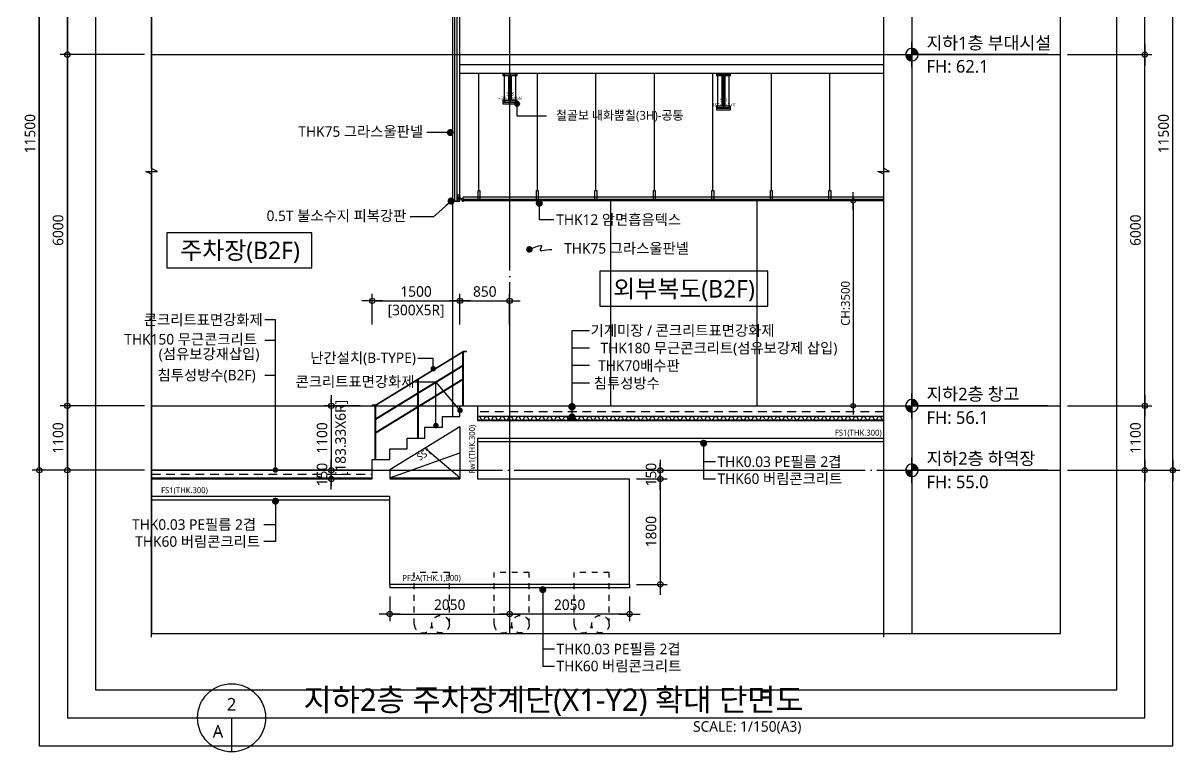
# Model space of a CAD drawing. Header units: millimetres. Extents: x 13515 to 183937, y -33900 to -660.
# Drawn here: x 14199 to 33975, y -33522 to -21072 of the extents above; entities that cross this region are included whole.
import ezdxf
from ezdxf.enums import TextEntityAlignment as Align

# ---------------------------------------------------------------- set-up
doc = ezdxf.new("R2010")
doc.units = ezdxf.units.MM
doc.header["$LTSCALE"] = 100
doc.header["$MEASUREMENT"] = 0
doc.header["$PDSIZE"] = -10
for name, pattern in [('CEN', [62, 60, -1, 0, -1]), ('HID', [2.5, 1.5, -1]), ('HIDDEN', [2, 1, -1])]:
    doc.linetypes.add(name, pattern=pattern)
doc.layers.get('0').update_dxf_attribs({"linetype": 'CONTINUOUS'})
doc.layers.get('Defpoints').update_dxf_attribs({"color": 171, "linetype": 'CONTINUOUS'})
for name, color, linetype in [('CEN', 1, 'CEN'), ('CON', 2, 'CONTINUOUS'), ('ELE-6', 8, 'CONTINUOUS'), ('ELE9', 9, 'CONTINUOUS'), ('FIN', 8, 'CONTINUOUS'), ('FIN(내화피복)', 8, 'CONTINUOUS'), ('FIN(패널-T75 글라스울)', 6, 'CONTINUOUS'), ('FIN-2', 9, 'CONTINUOUS'), ('HAN', 9, 'CONTINUOUS'), ('HAT', 8, 'CONTINUOUS'), ('HAT-252', 252, 'CONTINUOUS'), ('INS', 251, 'BATTING'), ('LED', 7, 'CONTINUOUS'), ('NDIM', 7, 'CONTINUOUS'), ('stl', 3, 'CONTINUOUS'), ('SYM', 7, 'CONTINUOUS'), ('TEXT', 3, 'CONTINUOUS'), ('TEXT(AXIS)', 2, 'CONTINUOUS'), ('TEXT(MIN)', 7, 'CONTINUOUS'), ('TEXT(노트)', 7, 'CONTINUOUS'), ('TEXT(실명)', 3, 'CONTINUOUS'), ('wire-meshes', 1, 'CONTINUOUS'), ('방수', 8, 'HIDDEN'), ('배수판', 5, 'CONTINUOUS'), ('스틸', 8, 'CONTINUOUS')]:
    doc.layers.add(name, color=color, linetype=linetype)
doc.layers.add('NUMBER', color=171, linetype='CONTINUOUS', plot=False)
doc.styles.add('CGS', font='cgse', dxfattribs={"bigfont": 'cgs'})
doc.styles.add('TE', font='malgun_0.ttf')
doc.styles.add('나눔바른고딕', font='NanumBarunGothic.ttf')
doc.linetypes.add('BATTING', pattern='A,0.0001,-0.1,[134,ltypeshp.shx,S=0.1,R=0,X=-0.1,Y=0],-0.2,[134,ltypeshp.shx,S=0.1,R=180,X=0.1,Y=0],-0.1', length=0.4001)
doc.dimstyles.new('NDIM 1200', dxfattribs={"dimscale": 75, "dimtxt": 3, "dimasz": 1, "dimexe": 2, "dimexo": 2, "dimgap": 1, "dimtad": 1, "dimdec": 0, "dimdsep": 46, "dimtxsty": 'CGS', "dimblk": 'DOT0', "dimcen": 1, "dimdle": 8, "dimclrd": 256, "dimclre": 256, "dimclrt": 256, "dimadec": 0, "dimazin": 0, "dimtfac": 1, "dimtdec": 0, "dimtix": 1, "dimtmove": 2, "dimatfit": 3, "dimldrblk": 'DOT0', "dimfxl": 1, "dimtolj": 1, "dimtzin": 0, "dimlwd": -1, "dimlwe": -1, "dimarcsym": 0})

# ---------------------------------------------------------------- blocks, each defined once
blk = doc.blocks.new('DOT0')
blk.add_line((-3, 0), (3, 0))
at = {"color": 6}
blk.add_circle((0, 0), 0.75, dxfattribs=at)
blk = doc.blocks.new('*D291')
at = {"layer": 'Defpoints', "color": 0, "ltscale": 0.4, "transparency": 16777216}
for p in [(21667, -25816), (20167, -26341), (21667, -26341)]:
    blk.add_point(p, dxfattribs=at)
at = {"layer": 'NDIM', "ltscale": 0.4, "transparency": 16777216}
for p, q in [((20167, -26221), (20167, -25696)), ((21667, -26221), (21667, -25696)), ((20227, -25816), (21607, -25816))]:
    blk.add_line(p, q, dxfattribs=at)
at = {"layer": 'NDIM', "ltscale": 0.4, "transparency": 16777216, "xscale": 60, "yscale": 60, "zscale": 60, "rotation": 180}
blk.add_blockref('DOT0', (20167, -25816), dxfattribs=at)
at = {"layer": 'NDIM', "ltscale": 0.4, "transparency": 16777216, "xscale": 60, "yscale": 60, "zscale": 60}
blk.add_blockref('DOT0', (21667, -25816), dxfattribs=at)
at = {"layer": 'NDIM', "ltscale": 0.4, "transparency": 16777216, "char_height": 180, "attachment_point": 5, "style": '나눔바른고딕'}
for s, insert in [('\\A1;1500', (20917, -25658)), ('\\A1;[300X5R]', (20917, -25993))]:
    blk.add_mtext(s, dxfattribs=dict(at, insert=insert))
blk = doc.blocks.new('*D292')
at = {"layer": 'Defpoints', "color": 0, "ltscale": 0.4, "transparency": 16777216}
for p in [(22517, -25816), (21667, -26341), (22517, -26341)]:
    blk.add_point(p, dxfattribs=at)
at = {"layer": 'NDIM', "ltscale": 0.4, "transparency": 16777216}
for p, q in [((21667, -26221), (21667, -25696)), ((22517, -26221), (22517, -25696)), ((21727, -25816), (22457, -25816))]:
    blk.add_line(p, q, dxfattribs=at)
at = {"layer": 'NDIM', "ltscale": 0.4, "transparency": 16777216, "xscale": 60, "yscale": 60, "zscale": 60, "rotation": 180}
blk.add_blockref('DOT0', (21667, -25816), dxfattribs=at)
at = {"layer": 'NDIM', "ltscale": 0.4, "transparency": 16777216, "xscale": 60, "yscale": 60, "zscale": 60}
blk.add_blockref('DOT0', (22517, -25816), dxfattribs=at)
at = {"layer": 'NDIM', "ltscale": 0.4, "transparency": 16777216, "insert": (22092, -25658), "char_height": 180, "attachment_point": 5, "style": '나눔바른고딕'}
blk.add_mtext('\\A1;850', dxfattribs=at)
blk = doc.blocks.new('*D288')
at = {"layer": 'Defpoints', "color": 0, "ltscale": 0.4, "transparency": 16777216}
for p in [(19468, -28710), (20084, -28710), (20084, -28860)]:
    blk.add_point(p, dxfattribs=at)
at = {"layer": 'NDIM', "ltscale": 0.4, "transparency": 16777216}
for p, q in [((19468, -28650), (19468, -28590)), ((19964, -28710), (19348, -28710)), ((19964, -28860), (19348, -28860)), ((19468, -28860), (19468, -28710)), ((19468, -28920), (19468, -28980))]:
    blk.add_line(p, q, dxfattribs=at)
at = {"layer": 'NDIM', "ltscale": 0.4, "transparency": 16777216, "xscale": 60, "yscale": 60, "zscale": 60}
for p, rotation in [((19468, -28710), 270), ((19468, -28860), 90)]:
    blk.add_blockref('DOT0', p, dxfattribs=dict(at, rotation=rotation))
at = {"layer": 'NDIM', "ltscale": 0.4, "transparency": 16777216, "insert": (19310, -28785), "char_height": 180, "attachment_point": 5, "rotation": 90, "style": '나눔바른고딕'}
blk.add_mtext('\\A1;150', dxfattribs=at)
blk = doc.blocks.new('*D289')
at = {"layer": 'Defpoints', "color": 0, "ltscale": 0.4, "transparency": 16777216}
for p in [(20084, -27610), (19468, -28710), (20084, -28710)]:
    blk.add_point(p, dxfattribs=at)
at = {"layer": 'NDIM', "ltscale": 0.4, "transparency": 16777216}
for p, q in [((19964, -27610), (19348, -27610)), ((19468, -27550), (19468, -27490)), ((19468, -27610), (19468, -28710)), ((19964, -28710), (19348, -28710)), ((19468, -28770), (19468, -28830))]:
    blk.add_line(p, q, dxfattribs=at)
at = {"layer": 'NDIM', "ltscale": 0.4, "transparency": 16777216, "xscale": 60, "yscale": 60, "zscale": 60}
for p, rotation in [((19468, -27610), 270), ((19468, -28710), 90)]:
    blk.add_blockref('DOT0', p, dxfattribs=dict(at, rotation=rotation))
at = {"layer": 'NDIM', "ltscale": 0.4, "transparency": 16777216, "char_height": 180, "attachment_point": 5, "rotation": 90, "style": '나눔바른고딕'}
for s, insert in [('\\A1;[183.33X6R]', (19645, -28160)), ('\\A1;1100', (19310, -28160))]:
    blk.add_mtext(s, dxfattribs=dict(at, insert=insert))
blk = doc.blocks.new('A$C19853FC8')
at = {"layer": 'SYM'}
for p, q in [((1800, 0), (1800, 3600)), ((3600, 1800), (0, 1800))]:
    blk.add_line(p, q, dxfattribs=at)
blk.add_circle((1800, 1800), 900, dxfattribs=at)
for points in [[(900, 1800), (1800, 2700), (914, 1959), (1643, 2686)], [(914, 1959), (1643, 2686), (954, 2112), (1492, 2646)], [(954, 2112), (1492, 2646), (1025, 2260), (1346, 2576)], [(1025, 2260), (1346, 2576), (1109, 2378), (1222, 2491)], [(1800, 900), (2700, 1800), (1959, 914), (2686, 1643)], [(1959, 914), (2686, 1643), (2112, 954), (2646, 1492)], [(2112, 954), (2646, 1492), (2260, 1025), (2576, 1346)], [(2260, 1025), (2576, 1346), (2378, 1109), (2491, 1222)]]:
    blk.add_solid(points, dxfattribs=at)
at = {"layer": 'SYM', "linetype": 'Continuous'}
for points in [[(1800, 2700), (1800, 1800), (900, 1800)], [(2700, 1800), (1800, 900), (1800, 1800)]]:
    blk.add_solid(points, dxfattribs=at)
blk = doc.blocks.new('*D290')
at = {"layer": 'Defpoints', "color": 0, "ltscale": 0.4, "transparency": 16777216}
for p in [(14955, -27610), (16395, -27610), (16395, -28710)]:
    blk.add_point(p, dxfattribs=at)
at = {"layer": 'NDIM', "ltscale": 0.4, "transparency": 16777216}
for p, q in [((16275, -27610), (14835, -27610)), ((14955, -28650), (14955, -27670)), ((16275, -28710), (14835, -28710))]:
    blk.add_line(p, q, dxfattribs=at)
at = {"layer": 'NDIM', "ltscale": 0.4, "transparency": 16777216, "xscale": 60, "yscale": 60, "zscale": 60}
for p, rotation in [((14955, -27610), 90), ((14955, -28710), 270)]:
    blk.add_blockref('DOT0', p, dxfattribs=dict(at, rotation=rotation))
at = {"layer": 'NDIM', "ltscale": 0.4, "transparency": 16777216, "insert": (14797, -28160), "char_height": 180, "attachment_point": 5, "rotation": 90, "style": '나눔바른고딕'}
blk.add_mtext('\\A1;1100', dxfattribs=at)
blk = doc.blocks.new('*D284')
at = {"layer": 'Defpoints', "color": 0, "ltscale": 0.4, "transparency": 16777216}
for p in [(20467, -30749), (22517, -30749), (22517, -31167)]:
    blk.add_point(p, dxfattribs=at)
at = {"layer": 'NDIM', "ltscale": 0.4, "transparency": 16777216}
for p, q in [((20467, -30869), (20467, -31287)), ((22517, -30869), (22517, -31287)), ((20527, -31167), (22457, -31167))]:
    blk.add_line(p, q, dxfattribs=at)
at = {"layer": 'NDIM', "ltscale": 0.4, "transparency": 16777216, "xscale": 60, "yscale": 60, "zscale": 60, "rotation": 180}
blk.add_blockref('DOT0', (20467, -31167), dxfattribs=at)
at = {"layer": 'NDIM', "ltscale": 0.4, "transparency": 16777216, "xscale": 60, "yscale": 60, "zscale": 60}
blk.add_blockref('DOT0', (22517, -31167), dxfattribs=at)
at = {"layer": 'NDIM', "ltscale": 0.4, "transparency": 16777216, "insert": (21492, -31009), "char_height": 180, "attachment_point": 5, "style": '나눔바른고딕'}
blk.add_mtext('\\A1;2050', dxfattribs=at)
blk = doc.blocks.new('*D285')
at = {"layer": 'Defpoints', "color": 0, "ltscale": 0.4, "transparency": 16777216}
for p in [(22517, -30749), (24567, -30749), (22517, -31167)]:
    blk.add_point(p, dxfattribs=at)
at = {"layer": 'NDIM', "ltscale": 0.4, "transparency": 16777216}
for p, q in [((22517, -30869), (22517, -31287)), ((24567, -30869), (24567, -31287)), ((24507, -31167), (22577, -31167))]:
    blk.add_line(p, q, dxfattribs=at)
at = {"layer": 'NDIM', "ltscale": 0.4, "transparency": 16777216, "xscale": 60, "yscale": 60, "zscale": 60, "rotation": 180}
blk.add_blockref('DOT0', (22517, -31167), dxfattribs=at)
at = {"layer": 'NDIM', "ltscale": 0.4, "transparency": 16777216, "xscale": 60, "yscale": 60, "zscale": 60}
blk.add_blockref('DOT0', (24567, -31167), dxfattribs=at)
at = {"layer": 'NDIM', "ltscale": 0.4, "transparency": 16777216, "insert": (23542, -31009), "char_height": 180, "attachment_point": 5, "style": '나눔바른고딕'}
blk.add_mtext('\\A1;2050', dxfattribs=at)
blk = doc.blocks.new('*D286')
at = {"layer": 'Defpoints', "color": 0, "ltscale": 0.4, "transparency": 16777216}
for p in [(24567, -28710), (24567, -28860), (25092, -28860)]:
    blk.add_point(p, dxfattribs=at)
at = {"layer": 'NDIM', "ltscale": 0.4, "transparency": 16777216}
for p, q in [((25092, -28650), (25092, -28590)), ((24687, -28710), (25212, -28710)), ((24687, -28860), (25212, -28860)), ((25092, -28710), (25092, -28860)), ((25092, -28920), (25092, -28980))]:
    blk.add_line(p, q, dxfattribs=at)
at = {"layer": 'NDIM', "ltscale": 0.4, "transparency": 16777216, "xscale": 60, "yscale": 60, "zscale": 60}
for p, rotation in [((25092, -28710), 270), ((25092, -28860), 90)]:
    blk.add_blockref('DOT0', p, dxfattribs=dict(at, rotation=rotation))
at = {"layer": 'NDIM', "ltscale": 0.4, "transparency": 16777216, "insert": (24935, -28785), "char_height": 180, "attachment_point": 5, "rotation": 90, "style": '나눔바른고딕'}
blk.add_mtext('\\A1;150', dxfattribs=at)
blk = doc.blocks.new('*D287')
at = {"layer": 'Defpoints', "color": 0, "ltscale": 0.4, "transparency": 16777216}
for p in [(24567, -28860), (24567, -30660), (25092, -30660)]:
    blk.add_point(p, dxfattribs=at)
at = {"layer": 'NDIM', "ltscale": 0.4, "transparency": 16777216}
for p, q in [((24687, -28860), (25212, -28860)), ((25092, -28920), (25092, -30600)), ((24687, -30660), (25212, -30660))]:
    blk.add_line(p, q, dxfattribs=at)
at = {"layer": 'NDIM', "ltscale": 0.4, "transparency": 16777216, "xscale": 60, "yscale": 60, "zscale": 60}
for p, rotation in [((25092, -28860), 90), ((25092, -30660), 270)]:
    blk.add_blockref('DOT0', p, dxfattribs=dict(at, rotation=rotation))
at = {"layer": 'NDIM', "ltscale": 0.4, "transparency": 16777216, "insert": (24935, -29760), "char_height": 180, "attachment_point": 5, "rotation": 90, "style": '나눔바른고딕'}
blk.add_mtext('\\A1;1800', dxfattribs=at)
blk = doc.blocks.new('*U304')
at = {"color": 0, "linetype": 'ByBlock', "ltscale": 0.5}
for p, q in [((-5.5, 283), (-100, 283)), ((-5.5, -283), (-5.5, 283)), ((100, 283), (5.5, 283)), ((5.5, 283), (5.5, -283)), ((-100, -283), (-5.5, -283)), ((5.5, -283), (100, -283))]:
    blk.add_line(p, q, dxfattribs=at)
for points in [[(-100, 283), (-100, 300), (100, 300), (100, 283)], [(100, -283), (100, -300), (-100, -300), (-100, -283)]]:
    blk.add_lwpolyline(points, dxfattribs=at)
at = {"layer": 'Defpoints'}
for p, q in [((-100, 283), (-100, -283)), ((100, -283), (100, 283)), ((-5.5, 0), (5.5, 0))]:
    blk.add_line(p, q, dxfattribs=at)
blk = doc.blocks.new('SB1')
at = {"layer": 'stl'}
blk.add_blockref('*U304', (0, -250), dxfattribs=at)
at = {"layer": 'Defpoints', "style": 'TE'}
for s, width, p in [('SB1', 0.7, (2, -405)), ('H-600x200x11x17', 0.5, (2, -486))]:
    blk.add_text(s, height=60, dxfattribs=dict(at, width=width)).set_placement(p, align=Align.MIDDLE_CENTER)
blk = doc.blocks.new('*U306')
at = {"color": 0, "linetype": 'ByBlock', "ltscale": 0.5}
for p, q in [((-5, 234), (-100, 234)), ((-5, -234), (-5, 234)), ((100, 234), (5, 234)), ((5, 234), (5, -234)), ((-100, -234), (-5, -234)), ((5, -234), (100, -234))]:
    blk.add_line(p, q, dxfattribs=at)
for points in [[(-100, 234), (-100, 250), (100, 250), (100, 234)], [(100, -234), (100, -250), (-100, -250), (-100, -234)]]:
    blk.add_lwpolyline(points, dxfattribs=at)
at = {"layer": 'Defpoints'}
for p, q in [((-100, 234), (-100, -234)), ((100, -234), (100, 234)), ((-5, 0), (5, 0))]:
    blk.add_line(p, q, dxfattribs=at)
blk = doc.blocks.new('SB3 SEC')
at = {"layer": 'stl'}
blk.add_blockref('*U306', (0, -250), dxfattribs=at)
at = {"layer": 'Defpoints', "style": 'TE'}
for s, width, p in [('SG3', 0.7, (2, -348)), ('H-500x200x10x16', 0.5, (2, -428))]:
    blk.add_text(s, height=60, dxfattribs=dict(at, width=width)).set_placement(p, align=Align.MIDDLE_CENTER)
blk = doc.blocks.new('*D320')
at = {"layer": 'Defpoints', "color": 0, "ltscale": 0.4, "transparency": 16777216}
for p in [(14475, -17210), (16395, -17210), (16395, -28710)]:
    blk.add_point(p, dxfattribs=at)
at = {"layer": 'NDIM', "ltscale": 0.4, "transparency": 16777216}
for p, q in [((16275, -17210), (14355, -17210)), ((14475, -28650), (14475, -17270)), ((16275, -28710), (14355, -28710))]:
    blk.add_line(p, q, dxfattribs=at)
at = {"layer": 'NDIM', "ltscale": 0.4, "transparency": 16777216, "xscale": 60, "yscale": 60, "zscale": 60}
for p, rotation in [((14475, -17210), 90), ((14475, -28710), 270)]:
    blk.add_blockref('DOT0', p, dxfattribs=dict(at, rotation=rotation))
at = {"layer": 'NDIM', "ltscale": 0.4, "transparency": 16777216, "insert": (14317, -22960), "char_height": 180, "attachment_point": 5, "rotation": 90, "style": '나눔바른고딕'}
blk.add_mtext('\\A1;11500', dxfattribs=at)
blk = doc.blocks.new('*D321')
at = {"layer": 'Defpoints', "color": 0, "ltscale": 0.4, "transparency": 16777216}
for p in [(14955, -21610), (16395, -21610), (16395, -27610)]:
    blk.add_point(p, dxfattribs=at)
at = {"layer": 'NDIM', "ltscale": 0.4, "transparency": 16777216}
for p, q in [((16275, -21610), (14835, -21610)), ((14955, -27550), (14955, -21670)), ((16275, -27610), (14835, -27610))]:
    blk.add_line(p, q, dxfattribs=at)
at = {"layer": 'NDIM', "ltscale": 0.4, "transparency": 16777216, "xscale": 60, "yscale": 60, "zscale": 60}
for p, rotation in [((14955, -21610), 90), ((14955, -27610), 270)]:
    blk.add_blockref('DOT0', p, dxfattribs=dict(at, rotation=rotation))
at = {"layer": 'NDIM', "ltscale": 0.4, "transparency": 16777216, "insert": (14797, -24610), "char_height": 180, "attachment_point": 5, "rotation": 90, "style": '나눔바른고딕'}
blk.add_mtext('\\A1;6000', dxfattribs=at)
blk = doc.blocks.new('*D322')
at = {"layer": 'Defpoints', "color": 0, "ltscale": 0.4, "transparency": 16777216}
for p in [(14955, -18260), (16395, -18260), (16395, -21610)]:
    blk.add_point(p, dxfattribs=at)
at = {"layer": 'NDIM', "ltscale": 0.4, "transparency": 16777216}
for p, q in [((16275, -18260), (14835, -18260)), ((14955, -21550), (14955, -18320)), ((16275, -21610), (14835, -21610))]:
    blk.add_line(p, q, dxfattribs=at)
at = {"layer": 'NDIM', "ltscale": 0.4, "transparency": 16777216, "xscale": 60, "yscale": 60, "zscale": 60}
for p, rotation in [((14955, -18260), 90), ((14955, -21610), 270)]:
    blk.add_blockref('DOT0', p, dxfattribs=dict(at, rotation=rotation))
at = {"layer": 'NDIM', "ltscale": 0.4, "transparency": 16777216, "insert": (14797, -19935), "char_height": 180, "attachment_point": 5, "rotation": 90, "style": '나눔바른고딕'}
blk.add_mtext('\\A1;3350', dxfattribs=at)
blk = doc.blocks.new('*D449')
at = {"layer": 'Defpoints', "color": 0, "ltscale": 0.4, "transparency": 16777216}
for p in [(28390, -24110), (28390, -27610), (28390, -27610)]:
    blk.add_point(p, dxfattribs=at)
at = {"layer": 'NDIM', "ltscale": 0.4, "transparency": 16777216}
blk.add_line((28390, -24160), (28390, -27560), dxfattribs=at)
at = {"layer": 'NDIM', "ltscale": 0.4, "transparency": 16777216, "xscale": 50, "yscale": 50, "zscale": 50}
for p, rotation in [((28390, -24110), 90), ((28390, -27610), 270)]:
    blk.add_blockref('DOT0', p, dxfattribs=dict(at, rotation=rotation))
at = {"layer": 'NDIM', "ltscale": 0.4, "transparency": 16777216, "insert": (28258, -25860), "char_height": 150, "attachment_point": 5, "rotation": 90, "style": '나눔바른고딕'}
blk.add_mtext('\\A1;CH:3500', dxfattribs=at)
blk = doc.blocks.new('*D454')
at = {"layer": 'Defpoints', "color": 0, "ltscale": 0.4, "transparency": 16777216}
for p in [(31935, -27610), (33375, -27610), (31935, -28710)]:
    blk.add_point(p, dxfattribs=at)
at = {"layer": 'NDIM', "ltscale": 0.4, "transparency": 16777216}
for p, q in [((32055, -27610), (33495, -27610)), ((33375, -28650), (33375, -27670)), ((32055, -28710), (33495, -28710))]:
    blk.add_line(p, q, dxfattribs=at)
at = {"layer": 'NDIM', "ltscale": 0.4, "transparency": 16777216, "xscale": 60, "yscale": 60, "zscale": 60}
for p, rotation in [((33375, -27610), 90), ((33375, -28710), 270)]:
    blk.add_blockref('DOT0', p, dxfattribs=dict(at, rotation=rotation))
at = {"layer": 'NDIM', "ltscale": 0.4, "transparency": 16777216, "insert": (33217, -28160), "char_height": 180, "attachment_point": 5, "rotation": 90, "style": '나눔바른고딕'}
blk.add_mtext('\\A1;1100', dxfattribs=at)
blk = doc.blocks.new('*D450')
at = {"layer": 'Defpoints', "color": 0, "ltscale": 0.4, "transparency": 16777216}
for p in [(31935, -17210), (33855, -17210), (31935, -28710)]:
    blk.add_point(p, dxfattribs=at)
at = {"layer": 'NDIM', "ltscale": 0.4, "transparency": 16777216}
for p, q in [((32055, -17210), (33975, -17210)), ((33855, -28650), (33855, -17270)), ((32055, -28710), (33975, -28710))]:
    blk.add_line(p, q, dxfattribs=at)
at = {"layer": 'NDIM', "ltscale": 0.4, "transparency": 16777216, "xscale": 60, "yscale": 60, "zscale": 60}
for p, rotation in [((33855, -17210), 90), ((33855, -28710), 270)]:
    blk.add_blockref('DOT0', p, dxfattribs=dict(at, rotation=rotation))
at = {"layer": 'NDIM', "ltscale": 0.4, "transparency": 16777216, "insert": (33697, -22960), "char_height": 180, "attachment_point": 5, "rotation": 90, "style": '나눔바른고딕'}
blk.add_mtext('\\A1;11500', dxfattribs=at)
blk = doc.blocks.new('*D451')
at = {"layer": 'Defpoints', "color": 0, "ltscale": 0.4, "transparency": 16777216}
for p in [(31935, -21610), (33375, -21610), (31935, -27610)]:
    blk.add_point(p, dxfattribs=at)
at = {"layer": 'NDIM', "ltscale": 0.4, "transparency": 16777216}
for p, q in [((32055, -21610), (33495, -21610)), ((33375, -27550), (33375, -21670)), ((32055, -27610), (33495, -27610))]:
    blk.add_line(p, q, dxfattribs=at)
at = {"layer": 'NDIM', "ltscale": 0.4, "transparency": 16777216, "xscale": 60, "yscale": 60, "zscale": 60}
for p, rotation in [((33375, -21610), 90), ((33375, -27610), 270)]:
    blk.add_blockref('DOT0', p, dxfattribs=dict(at, rotation=rotation))
at = {"layer": 'NDIM', "ltscale": 0.4, "transparency": 16777216, "insert": (33217, -24610), "char_height": 180, "attachment_point": 5, "rotation": 90, "style": '나눔바른고딕'}
blk.add_mtext('\\A1;6000', dxfattribs=at)
blk = doc.blocks.new('*D452')
at = {"layer": 'Defpoints', "color": 0, "ltscale": 0.4, "transparency": 16777216}
for p in [(31935, -18260), (33375, -18260), (31935, -21610)]:
    blk.add_point(p, dxfattribs=at)
at = {"layer": 'NDIM', "ltscale": 0.4, "transparency": 16777216}
for p, q in [((32055, -18260), (33495, -18260)), ((33375, -21550), (33375, -18320)), ((32055, -21610), (33495, -21610))]:
    blk.add_line(p, q, dxfattribs=at)
at = {"layer": 'NDIM', "ltscale": 0.4, "transparency": 16777216, "xscale": 60, "yscale": 60, "zscale": 60}
for p, rotation in [((33375, -18260), 90), ((33375, -21610), 270)]:
    blk.add_blockref('DOT0', p, dxfattribs=dict(at, rotation=rotation))
at = {"layer": 'NDIM', "ltscale": 0.4, "transparency": 16777216, "insert": (33217, -19935), "char_height": 180, "attachment_point": 5, "rotation": 90, "style": '나눔바른고딕'}
blk.add_mtext('\\A1;3350', dxfattribs=at)

msp = doc.modelspace()

# ---------------------------------------------------------------- hatches: boundary and pattern name
at = {"ltscale": 10000}
h = msp.add_hatch(color=256, dxfattribs=at)
h.dxf.hatch_style = 1
edge = h.paths.add_edge_path()
edge.add_arc((22643.5, -22451), 41.7, 360, 720, ccw=False)
at = {"layer": 'LED'}
h = msp.add_hatch(color=256, dxfattribs=at)
h.dxf.hatch_style = 1
edge = h.paths.add_edge_path()
edge.add_arc((23583.5, -27625.5), 64.8, 180, 540, ccw=False)
h = msp.add_hatch(color=256, dxfattribs=at)
h.dxf.hatch_style = 1
edge = h.paths.add_edge_path()
edge.add_arc((23583.5, -27805), 64.8, 180, 540, ccw=False)

# ---------------------------------------------------------------- linework, layer by layer
at = {"color": 1, "linetype": 'ByBlock'}
for p, q in [((21665.2, -24012.3), (21619.8, -24107.7)), ((21665.2, -24107.7), (21619.8, -24012.3))]:
    msp.add_line(p, q, dxfattribs=at)
for p, q in [((18512.8, -26491.5), (18331.5, -26491.5)), ((18512.8, -27089.7), (18331.5, -27089.7))]:
    msp.add_line(p, q)
at = {"ltscale": 10000}
for p, q in [((21255.5, -27208.2), (21667.5, -27688.5)), ((20167.5, -28710), (16395, -28710))]:
    msp.add_line(p, q, dxfattribs=at)
for points in [[(19137.6, -24652.2), (16657, -24652.2), (16657, -25252.2), (19137.6, -25252.2)], [(26928.8, -25309.2), (24056.3, -25309.2), (24056.3, -25909.2), (26928.8, -25909.2)]]:
    msp.add_lwpolyline(points, close=True, dxfattribs=at)
at = {"layer": 'CEN'}
for p, q in [((22517.5, -31500), (22517.5, -15710)), ((20215, -27597.7), (21726.5, -26673.9)), ((20217.5, -27606.7), (21729, -26682.9)), ((21717.5, -27610), (21717.5, -26690)), ((21726.5, -26673.9), (21776.5, -26673.9)), ((21726.5, -27610), (21726.5, -26684.5)), ((21729, -26682.9), (21776.5, -26682.9)), ((21776.5, -26682.9), (21776.5, -26673.9)), ((20226.5, -27825), (21717.5, -26913.8)), ((20226.5, -27835.5), (21717.5, -26924.4)), ((20226.5, -28059.4), (21717.5, -27148.2)), ((20226.5, -28069.9), (21717.5, -27158.8)), ((20948, -28160), (20948, -27160.2)), ((20957, -28160), (20957, -27154.7)), ((16395, -27610), (31935, -27610)), ((20215, -27597.7), (20165, -27597.7)), ((20165, -27597.7), (20165, -27606.7)), ((20165, -27606.7), (20217.5, -27606.7)), ((20217.5, -28526.7), (20217.5, -27606.7)), ((20226.5, -28526.7), (20226.5, -27601.2)), ((20467.5, -28840), (21667.5, -28414.6)), ((21667.5, -28840), (21067.5, -28335.8)), ((16395, -28710), (31935, -28710))]:
    msp.add_line(p, q, dxfattribs=at)
at = {"layer": 'CEN', "ltscale": 10000}
msp.add_line((16395, -21610), (31935, -21610), dxfattribs=at)
at = {"layer": 'CON', "ltscale": 1000}
for p, q in [((21667.5, -27610), (21967.5, -27610)), ((21967.5, -27610), (21967.5, -27860)), ((21967.5, -27860), (28913, -27860)), ((21667.5, -27969.1), (20467.5, -28702.5)), ((21667.5, -27969.1), (21667.5, -28860)), ((21967.5, -28160), (28913, -28160)), ((21967.5, -28160), (21967.5, -28860)), ((20467.5, -28702.5), (20467.5, -28860)), ((20467.5, -28860), (21667.5, -28860)), ((21967.5, -28860), (24567.5, -28860)), ((24567.5, -30660), (24567.5, -28860)), ((20467.5, -29160), (16395, -29160)), ((20467.5, -30660), (20467.5, -29160)), ((24567.5, -30660), (20467.5, -30660))]:
    msp.add_line(p, q, dxfattribs=at)
for points in [[(28913, -21930), (21667.5, -21930), (21667.5, -21780), (28913, -21780)], [(16395, -28860), (20167.5, -28860), (20167.5, -28640), (20167.5, -28526.7), (20467.5, -28526.7), (20467.5, -28343.3), (20767.5, -28343.3), (20767.5, -28160), (21067.5, -28160), (21067.5, -27976.7), (21367.5, -27976.7), (21367.5, -27793.3), (21667.5, -27793.3), (21667.5, -27610)]]:
    msp.add_lwpolyline(points, dxfattribs=at)
at = {"layer": 'Defpoints', "ltscale": 10000}
for p, q in [((28913, -31500), (28913, -15710)), ((29393, -15710), (29393, -31500))]:
    msp.add_line(p, q, dxfattribs=at)
for points in [[(33855, -13790), (14475, -13790), (14475, -33420), (33855, -33420)], [(33375, -14270), (14955, -14270), (14955, -32940), (33375, -32940)], [(32895, -14750), (15435, -14750), (15435, -32460), (32895, -32460)], [(31935, -15710), (16395, -15710), (16395, -31500), (31935, -31500)]]:
    msp.add_lwpolyline(points, close=True, dxfattribs=at)
at = {"layer": 'ELE-6', "ltscale": 10000}
msp.add_line((21667.5, -24007.5), (21667.5, -18610), dxfattribs=at)
at = {"layer": 'ELE9', "ltscale": 0.1}
for p, q in [((21542.5, -24110), (21542.5, -27793.3)), ((24242.5, -24110), (24242.5, -27610)), ((26742.5, -24110), (26742.5, -27610))]:
    msp.add_line(p, q, dxfattribs=at)
at = {"layer": 'FIN', "ltscale": 10000}
for p, q in [((21967.5, -27610), (28913, -27610)), ((20177.5, -28710), (20177.5, -28710)), ((20207.5, -28710), (20207.5, -28710))]:
    msp.add_line(p, q, dxfattribs=at)
at = {"layer": 'FIN', "ltscale": 1000}
msp.add_line((28913, -27790), (21967.5, -27790), dxfattribs=at)
at = {"layer": 'FIN(내화피복)', "ltscale": 10000}
for points in [[(22401.5, -21930), (22401.5, -21967), (22496.5, -21967), (22496.5, -22393), (22401.5, -22393), (22401.5, -22451), (22643.5, -22451), (22643.5, -22393), (22548.5, -22393), (22548.5, -21967), (22643.5, -21967), (22643.5, -21930)], [(26051.5, -21930), (26051.5, -21968), (26146, -21968), (26146, -22492), (26051.5, -22492), (26051.5, -22551), (26293.5, -22551), (26293.5, -22492), (26199, -22492), (26199, -21968), (26293.5, -21968), (26293.5, -21930)]]:
    msp.add_lwpolyline(points, dxfattribs=at)
at = {"layer": 'FIN(패널-T75 글라스울)', "ltscale": 0.1}
msp.add_lwpolyline([(21617.5, -24110), (21617.5, -18513), (21542.5, -18513), (21542.5, -24110)], close=True, dxfattribs=at)
msp.add_lwpolyline([(21667.5, -24112), (21515.5, -24112), (21515.5, -24072), (21540.5, -24072), (21540.5, -24042), (21541.5, -24042), (21541.5, -24073), (21516.5, -24073), (21516.5, -24111), (21667.5, -24111), (21667.5, -24112)], dxfattribs=at)
at = {"layer": 'FIN-2'}
for p, q in [((21990.8, -23934), (21990.8, -21930)), ((22990.8, -23934), (22990.8, -21930)), ((23990.8, -23934), (23990.8, -21930)), ((24990.8, -23934), (24990.8, -21930)), ((25990.8, -23934), (25990.8, -21930)), ((26990.8, -23934), (26990.8, -21930)), ((27990.8, -23934), (27990.8, -21930)), ((28913, -24098), (21707.5, -24098)), ((28913, -24110), (21707.5, -24110)), ((28913, -24046), (21719.5, -24046)), ((21719.5, -24084), (21719.5, -24046)), ((21719.5, -24084), (21719.5, -24046)), ((28913, -24084), (21719.5, -24084))]:
    msp.add_line(p, q, dxfattribs=at)
at = {"layer": 'FIN-2', "ltscale": 0.1}
for p, q in [((16395, -28840), (20167.5, -28840)), ((20467.5, -28840), (21667.5, -28840))]:
    msp.add_line(p, q, dxfattribs=at)
at = {"layer": 'FIN-2'}
msp.add_lwpolyline([(21725.5, -24112), (21725.5, -24110), (21707.5, -24110), (21707.5, -24072), (21669.5, -24072), (21669.5, -24032), (21667.5, -24032), (21667.5, -24074), (21705.5, -24074), (21705.5, -24112), (21725.5, -24112)], dxfattribs=at)
for points in [[(21975.8, -23934), (22005.8, -23934), (22005.8, -24084), (21975.8, -24084)], [(22975.8, -23934), (23005.8, -23934), (23005.8, -24084), (22975.8, -24084)], [(23975.8, -23934), (24005.8, -23934), (24005.8, -24084), (23975.8, -24084)], [(24975.8, -23934), (25005.8, -23934), (25005.8, -24084), (24975.8, -24084)], [(25975.8, -23934), (26005.8, -23934), (26005.8, -24084), (25975.8, -24084)], [(26975.8, -23934), (27005.8, -23934), (27005.8, -24084), (26975.8, -24084)], [(27975.8, -23934), (28005.8, -23934), (28005.8, -24084), (27975.8, -24084)]]:
    msp.add_lwpolyline(points, close=True, dxfattribs=at)
at = {"layer": 'HAN', "ltscale": 10000}
for p, q in [((21967.5, -28220), (28913, -28220)), ((20467.5, -29220), (16395, -29220)), ((20467.5, -30660), (20467.5, -30720)), ((24567.5, -30720), (20467.5, -30720)), ((24567.5, -30660), (24567.5, -30720))]:
    msp.add_line(p, q, dxfattribs=at)
at = {"layer": 'HAT', "linetype": 'HIDDEN'}
for p, q in [((20886, -31340.8), (20886, -30460)), ((21486, -30460), (20886, -30460)), ((21486, -31340.8), (21486, -30460)), ((22252.6, -31340.8), (22252.6, -30460)), ((22852.6, -30460), (22252.6, -30460)), ((22852.6, -31340.8), (22852.6, -30460)), ((23619.3, -31340.8), (23619.3, -30460)), ((24219.3, -30460), (23619.3, -30460)), ((24219.3, -31340.8), (24219.3, -30460))]:
    msp.add_line(p, q, dxfattribs=at)
for centre in [(21336, -31340.8), (22702.6, -31340.8), (24069.3, -31340.8)]:
    msp.add_circle(centre, 150, dxfattribs=at)
for centre in [(21036, -31340.8), (22402.6, -31340.8), (23769.3, -31340.8)]:
    msp.add_arc(centre, 150, 180, 0, dxfattribs=at)
at = {"layer": 'HAT-252', "linetype": 'HID', "ltscale": 0.1}
msp.add_lwpolyline([(28913, -27855), (21967.5, -27855)], dxfattribs=at)
at = {"layer": 'INS', "ltscale": 0.9}
msp.add_line((21580, -24110), (21580, -18513), dxfattribs=at)
at = {"layer": 'LED', "ltscale": 10000}
for p, q in [((22643.5, -22661.4), (22643.5, -22451)), ((23146.3, -22661.4), (22643.5, -22661.4))]:
    msp.add_line(p, q, dxfattribs=at)
at = {"layer": 'LED'}
for points, const_width in [([(22854.7, -24909.1, -1), (22854.7, -24965.4, -1)], 56.2), ([(21210.4, -27000.4, 1), (21210.4, -26953.6, 1)], 46.9), ([(21667.5, -27711.9, 1), (21667.5, -27665.1, 1)], 46.9), ([(21255.5, -27971.5, 1), (21255.5, -27924.6, 1)], 46.9), ([(18512.8, -28730, -1), (18512.8, -28683.2, -1)], 46.9)]:
    msp.add_lwpolyline(points, format="xyb", close=True, dxfattribs=dict(at, const_width=const_width))
for points in [[(22854.7, -24937.3), (22948.4, -24898.2), (23010.6, -24877.1), (23046.8, -24870.6), (23062.7, -24875.4), (23064.1, -24887.9), (23056.5, -24904.9), (23045.8, -24922.9), (23037.5, -24938.6), (23036.3, -24949.2), (23043.1, -24954.9), (23057.7, -24956.7), (23079.8, -24955.4), (23109.4, -24951.9), (23146.1, -24947.1), (23189.9, -24941.9), (23240.6, -24937.3)], [(18512.8, -28706.6), (18512.8, -26143.1), (18331.5, -26143.1)], [(21210.4, -26977), (21210.4, -26803.2), (20946.7, -26803.2)], [(21255.5, -27948), (21255.5, -27208.2), (20899.5, -27208.2)]]:
    msp.add_lwpolyline(points, dxfattribs=at)
at = {"layer": 'LED', "ltscale": 10000}
msp.add_circle((22643.5, -22451), 41.7, dxfattribs=at)
at = {"layer": 'NDIM', "ltscale": 10000}
for p, q in [((26033.3, -28564.8), (25833.3, -28564.8)), ((18312.8, -29638.1), (18512.8, -29638.1)), ((23282.8, -31765), (23082.8, -31765))]:
    msp.add_line(p, q, dxfattribs=at)
at = {"layer": 'SYM', "ltscale": 1000}
for p, q in [((31719, -21610), (29393, -21610)), ((31719, -27610), (29393, -27610)), ((31719, -28710), (29393, -28710))]:
    msp.add_line(p, q, dxfattribs=at)
at = {"layer": 'SYM'}
for p, q in [((17180.7, -32940), (27854.3, -32940)), ((17762.6, -32940), (17762.6, -33521.8))]:
    msp.add_line(p, q, dxfattribs=at)
at = {"layer": 'SYM', "color": 8}
for points in [[(16395.1, -31560), (16395.1, -23655), (16295, -23605), (16495, -23605), (16395, -23555), (16395, -15650)], [(28913.1, -31560), (28913.1, -23655), (28813, -23605), (29013, -23605), (28913, -23555), (28913, -15650)]]:
    msp.add_lwpolyline(points, dxfattribs=at)
at = {"layer": 'SYM'}
msp.add_circle((17762.6, -32940), 581.8, dxfattribs=at)
at = {"layer": 'TEXT(MIN)', "ltscale": 10000}
for p, q in [((23881.6, -26622.5), (23583.5, -26622.5)), ((23881.6, -26922.5), (23583.5, -26922.5)), ((23881.6, -27222.5), (23583.5, -27222.5))]:
    msp.add_line(p, q, dxfattribs=at)
at = {"layer": 'wire-meshes', "linetype": 'HID'}
for p, q in [((28913, -27715), (21967.5, -27715)), ((16395, -28779.7), (20167.5, -28779.7))]:
    msp.add_line(p, q, dxfattribs=at)
at = {"layer": '방수', "ltscale": 0.1}
for p, q in [((16395, -28850), (20167.5, -28850)), ((20467.5, -28850), (21667.5, -28850))]:
    msp.add_line(p, q, dxfattribs=at)
at = {"layer": '배수판'}
msp.add_lwpolyline([(21967.5, -27790), (22007.2, -27790), (22035, -27855), (22074.7, -27855), (22102.5, -27790), (22142.2, -27790), (22170, -27855), (22209.7, -27855), (22237.5, -27790), (22277.2, -27790), (22305, -27855), (22344.8, -27855), (22372.5, -27790), (22412.3, -27790), (22440, -27855), (22479.8, -27855), (22507.6, -27790), (22547.3, -27790), (22575.1, -27855), (22614.8, -27855), (22642.6, -27790), (22682.3, -27790), (22710.1, -27855), (22749.8, -27855), (22777.6, -27790), (22817.3, -27790), (22845.1, -27855), (22884.8, -27855), (22912.6, -27790), (22952.3, -27790), (22980.1, -27855), (23019.8, -27855), (23047.6, -27790), (23087.3, -27790), (23115.1, -27855), (23154.8, -27855), (23182.6, -27790), (23222.3, -27790), (23250.1, -27855), (23289.8, -27855), (23317.6, -27790), (23357.3, -27790), (23385.1, -27855), (23424.9, -27855), (23452.6, -27790), (23492.4, -27790), (23520.1, -27855), (23559.9, -27855), (23587.7, -27790), (23627.4, -27790), (23655.2, -27855), (23694.9, -27855), (23722.7, -27790), (23762.4, -27790), (23790.2, -27855), (23829.9, -27855), (23857.7, -27790), (23897.4, -27790), (23925.2, -27855), (23964.9, -27855), (23992.7, -27790), (24032.4, -27790), (24060.2, -27855), (24099.9, -27855), (24127.7, -27790), (24167.4, -27790), (24195.2, -27855), (24234.9, -27855), (24262.7, -27790), (24302.4, -27790), (24330.2, -27855), (24369.9, -27855), (24397.7, -27790), (24437.5, -27790), (24465.2, -27855), (24505, -27855), (24532.7, -27790), (24572.5, -27790), (24600.2, -27855), (24640, -27855), (24667.8, -27790), (24707.5, -27790), (24735.3, -27855), (24775, -27855), (24802.8, -27790), (24842.5, -27790), (24870.3, -27855), (24910, -27855), (24937.8, -27790), (24977.5, -27790), (25005.3, -27855), (25045, -27855), (25072.8, -27790), (25112.5, -27790), (25140.3, -27855), (25180, -27855), (25207.8, -27790), (25247.5, -27790), (25275.3, -27855), (25315, -27855), (25342.8, -27790), (25382.5, -27790), (25410.3, -27855), (25450, -27855), (25477.8, -27790), (25517.6, -27790), (25545.3, -27855), (25585.1, -27855), (25612.8, -27790), (25652.6, -27790), (25680.4, -27855), (25720.1, -27855), (25747.9, -27790), (25787.6, -27790), (25815.4, -27855), (25855.1, -27855), (25882.9, -27790), (25922.6, -27790), (25950.4, -27855), (25990.1, -27855), (26017.9, -27790), (26057.6, -27790), (26085.4, -27855), (26125.1, -27855), (26152.9, -27790), (26192.6, -27790), (26220.4, -27855), (26260.1, -27855), (26287.9, -27790), (26327.6, -27790), (26355.4, -27855), (26395.1, -27855), (26422.9, -27790), (26462.6, -27790), (26490.4, -27855), (26530.2, -27855), (26557.9, -27790), (26589.1, -27790), (26616.9, -27855), (26656.6, -27855), (26684.4, -27790), (26724.2, -27790), (26751.9, -27855), (26791.7, -27855), (26819.4, -27790), (26859.2, -27790), (26886.9, -27855), (26926.7, -27855), (26954.5, -27790), (26985.7, -27790), (27013.4, -27855), (27053.2, -27855), (27081, -27790), (27120.7, -27790), (27148.5, -27855), (27188.2, -27855), (27216, -27790), (27255.7, -27790), (27283.5, -27855), (27323.2, -27855), (27351, -27790), (27382.2, -27790), (27410, -27855), (27449.7, -27855), (27477.5, -27790), (27517.2, -27790), (27545, -27855), (27584.7, -27855), (27612.5, -27790), (27652.2, -27790), (27680, -27855), (27719.7, -27855), (27747.5, -27790), (27778.7, -27790), (27806.5, -27855), (27846.2, -27855), (27874, -27790), (27913.7, -27790), (27941.5, -27855), (27981.2, -27855), (28009, -27790), (28048.7, -27790), (28076.5, -27855), (28116.2, -27855), (28144, -27790), (28183.7, -27790), (28211.5, -27855), (28251.2, -27855), (28279, -27790), (28318.8, -27790), (28346.5, -27855), (28386.3, -27855), (28414, -27790), (28453.8, -27790), (28481.6, -27855), (28521.3, -27855), (28549.1, -27790), (28588.8, -27790), (28616.6, -27855), (28656.3, -27855), (28684.1, -27790), (28723.8, -27790), (28751.6, -27855), (28791.3, -27855), (28819.1, -27790), (28858.8, -27790), (28886.6, -27855), (28913, -27855)], dxfattribs=at)
at = {"layer": '스틸', "color": 6, "linetype": 'ByBlock'}
for points in [[(21667.5, -24110), (21667.5, -24010), (21617.5, -24010), (21617.5, -24110)], [(21665.2, -24107.7), (21665.2, -24012.3), (21619.8, -24012.3), (21619.8, -24107.7)]]:
    msp.add_lwpolyline(points, close=True, dxfattribs=at)

# ---------------------------------------------------------------- block references
at = {"ltscale": 1000, "xscale": -0.12, "yscale": 0.12, "zscale": 0.12}
for p in [(29609, -21826), (29609, -27826), (29609, -28926)]:
    msp.add_blockref('A$C19853FC8', p, dxfattribs=at)
at = {"layer": 'stl'}
for name, p in [('SB3 SEC', (22522.5, -21930)), ('SB1', (26172.5, -21980))]:
    msp.add_blockref(name, p, dxfattribs=at)

# ---------------------------------------------------------------- texts
at = {"layer": 'NUMBER', "style": '나눔바른고딕'}
msp.add_text('Fw1(THK.300)', height=100, rotation=90, dxfattribs=at).set_placement((21873, -27933.4), align=Align.MIDDLE_RIGHT)
for s, p in [('FS1(THK.300)', (28877.5, -28069.1)), ('FS1(THK.300)', (17357.3, -29051.9)), ('PF2A(THK.1,800)', (21682.2, -30550.5))]:
    msp.add_text(s, height=100, dxfattribs=at).set_placement(p, align=Align.MIDDLE_RIGHT)
at = {"layer": 'TEXT', "style": '나눔바른고딕'}
msp.add_text('지하2층 주차장계단(X1-Y2) 확대 단면도', height=384, dxfattribs=at).set_placement((27542, -32631.6), align=Align.MIDDLE_RIGHT)
for s, p in [('2', (17762.6, -32707.3)), ('A', (17529.8, -33172.7))]:
    msp.add_text(s, height=216, dxfattribs=at).set_placement(p, align=Align.MIDDLE)
msp.add_text('SCALE: 1/150(A3)', height=180, dxfattribs=at).set_placement((27504.5, -32998.2), align=Align.TOP_RIGHT)
at = {"layer": 'TEXT(AXIS)', "style": '나눔바른고딕'}
for s, p in [('지하1층 부대시설', (29643, -21410)), ('FH: 62.1', (29643, -21810)), ('지하2층 창고', (29643, -27410)), ('FH: 56.1', (29643, -27810)), ('지하2층 하역장', (29643, -28510)), ('FH: 55.0', (29643, -28910))]:
    msp.add_text(s, height=216, dxfattribs=at).set_placement(p, align=Align.MIDDLE_LEFT)
at = {"layer": 'TEXT(MIN)', "style": '나눔바른고딕'}
msp.add_text('철골보 내화뿜칠(3H)-공통', height=150, dxfattribs=at).set_placement((25489.8, -22646.7), align=Align.MIDDLE_RIGHT)
at = {"layer": 'TEXT(노트)', "style": '나눔바른고딕'}
for s, p in [('THK75 그라스울판넬', (21037.6, -22923.9)), ('0.5T 불소수지 피복강판', (20751.6, -24363.3)), ('THK75 그라스울판넬', (25582.8, -24919.4)), ('기계미장 / 콘크리트표면강화제', (27046.1, -26322.5)), ('난간설치(B-TYPE)', (20914.9, -26789.6)), ('THK180 무근콘크리트(섬유보강제 삽입)', (28120.1, -26622.5)), ('THK70배수판', (25424.4, -26922.5)), ('침투성방수', (25084.4, -27222.5))]:
    msp.add_text(s, height=180, dxfattribs=at).set_placement(p, align=Align.MIDDLE_RIGHT)
for s, p in [('THK12 암면흡음텍스', (23314.4, -24428.6)), ('콘크리트표면강화제', (16262.9, -26140.1)), ('THK150 무근콘크리트', (15929.5, -26472.7)), ('(섬유보강재삽입)', (16517.1, -26723.3)), ('침투성방수(B2F)', (16496.5, -27085.7)), ('콘크리트표면강화제', (18856.8, -27196.5)), ('THK0.03 PE필름 2겹', (26069.3, -28564.8)), ('THK60 버림콘크리트', (26069.3, -28855.2)), ('THK0.03 PE필름 2겹', (16061.4, -29638.1)), ('THK60 버림콘크리트', (16115.8, -29928.5)), ('THK0.03 PE필름 2겹', (23318.8, -31765)), ('THK60 버림콘크리트', (23318.8, -32055.5))]:
    msp.add_text(s, height=180, dxfattribs=at).set_placement(p, align=Align.MIDDLE_LEFT)
msp.add_text('SS1', height=120, rotation=31.50584, dxfattribs=at).set_placement((20943.5, -28500.7), align=Align.MIDDLE_LEFT)
at = {"layer": 'TEXT(실명)', "style": '나눔바른고딕'}
for s, p in [('주차장(B2F)', (17907.8, -24968)), ('외부복도(B2F)', (25498.7, -25624.9))]:
    msp.add_text(s, height=300, dxfattribs=at).set_placement(p, align=Align.MIDDLE)

# ---------------------------------------------------------------- dimensions: what is measured, and where the dimension line sits
at = {"layer": 'NDIM', "ltscale": 0.4}
for base, p1, p2, angle, picture, middle in [((14475, -17210), (16395, -28710), (16395, -17210), 90, '*D320', (14317.3, -22960)), ((33855, -17210), (31935, -28710), (31935, -17210), 90, '*D450', (33697.3, -22960)), ((14955, -18260), (16395, -21610), (16395, -18260), 90, '*D322', (14797.1, -19935)), ((33375, -18260), (31935, -21610), (31935, -18260), 90, '*D452', (33217.1, -19935)), ((14955, -21610), (16395, -27610), (16395, -21610), 90, '*D321', (14797.1, -24610)), ((33375, -21610), (31935, -27610), (31935, -21610), 90, '*D451', (33217.1, -24610)), ((14955, -27610), (16395, -28710), (16395, -27610), 90, '*D290', (14797.3, -28160)), ((33375, -27610), (31935, -28710), (31935, -27610), 90, '*D454', (33217.3, -28160)), ((19468.2, -28710), (20084.5, -28860), (20084.5, -28710), 90, '*D288', (19310.4, -28785)), ((25092.5, -28860), (24567.5, -28710), (24567.5, -28860), 270, '*D286', (24934.8, -28785)), ((25092.5, -30660), (24567.5, -28860), (24567.5, -30660), 270, '*D287', (24934.8, -29760)), ((22517.5, -31167), (24567.5, -30748.8), (22517.5, -30748.8), 180, '*D285', (23542.5, -31009.3))]:
    dim = msp.add_linear_dim(base=base, p1=p1, p2=p2, angle=angle, dimstyle='NDIM 1200', override={"dimscale": 60, "dimtxsty": '나눔바른고딕'}, dxfattribs=at)
    dim.commit()
    dim.dimension.update_dxf_attribs({"geometry": picture, "text_midpoint": middle})
for base, p1, p2, text, override, picture, middle in [((28390, -27610), (28390, -24110), (28390, -27610), 'CH:<>', {"dimscale": 50, "dimtxsty": '나눔바른고딕'}, '*D449', (28258.4, -25860)), ((19468.2, -28710), (20084.5, -27610), (20084.5, -28710), '<>\\X[183.33X6R]', {"dimscale": 60, "dimtxsty": '나눔바른고딕'}, '*D289', (19468.2, -28160))]:
    dim = msp.add_linear_dim(base=base, p1=p1, p2=p2, angle=270, text=text, dimstyle='NDIM 1200', override=override, dxfattribs=at)
    dim.commit()
    dim.dimension.update_dxf_attribs({"geometry": picture, "text_midpoint": middle})
dim = msp.add_linear_dim(base=(21667.5, -25816), p1=(20167.5, -26341), p2=(21667.5, -26341), text='<>\\X[300X5R]', dimstyle='NDIM 1200', override={"dimscale": 60, "dimtxsty": '나눔바른고딕'}, dxfattribs=at)
dim.commit()
dim.dimension.update_dxf_attribs({"geometry": '*D291', "text_midpoint": (20917.5, -25816)})
for base, p1, p2, picture, middle in [((22517.5, -25816), (21667.5, -26341), (22517.5, -26341), '*D292', (22092.5, -25658.2)), ((22517.5, -31167), (20467.5, -30748.8), (22517.5, -30748.8), '*D284', (21492.5, -31009.3))]:
    dim = msp.add_linear_dim(base=base, p1=p1, p2=p2, dimstyle='NDIM 1200', override={"dimscale": 60, "dimtxsty": '나눔바른고딕'}, dxfattribs=at)
    dim.commit()
    dim.dimension.update_dxf_attribs({"geometry": picture, "text_midpoint": middle})

# ---------------------------------------------------------------- leaders
at = {"layer": 'LED', "ltscale": 10000}
for points, override in [([(21502.8, -22941.6), (21222, -22941.8), (21099.7, -22941.8)], {"dimscale": 120, "dimasz": 1, "dimgap": 1, "dimtad": 0, "dimldrblk": 'Dot'}), ([(21515.5, -24112), (21215.5, -24380.2), (20815.5, -24380.2)], {"dimscale": 120, "dimtad": 0, "dimldrblk": 'Dot'}), ([(23022.9, -24147.8), (23023.1, -24428.6), (23273.1, -24428.6)], {"dimscale": 120, "dimasz": 1, "dimgap": 1, "dimtad": 0, "dimldrblk": 'Dot'}), ([(23583.5, -27807.4), (23583.5, -26322.5), (23881.6, -26322.5)], {"dimscale": 20, "dimtad": 0, "dimclrd": 256, "dimldrblk": 'Dot'})]:
    msp.add_leader(points, dimstyle='NDIM 1200', override=override, dxfattribs=at)
at = {"layer": 'NDIM', "ltscale": 10000}
for points in [[(25833.3, -28249.3), (25833.3, -28855.2), (26033.3, -28855.2)], [(18512.8, -29239.9), (18512.8, -29928.5), (18312.8, -29928.5)], [(23082.8, -30750.9), (23082.8, -32055.5), (23282.8, -32055.5)]]:
    msp.add_leader(points, dimstyle='NDIM 1200', override={"dimscale": 120, "dimasz": 1, "dimgap": 1, "dimtad": 0, "dimldrblk": 'Dot'}, dxfattribs=at)

doc.saveas('drawing.dxf')
